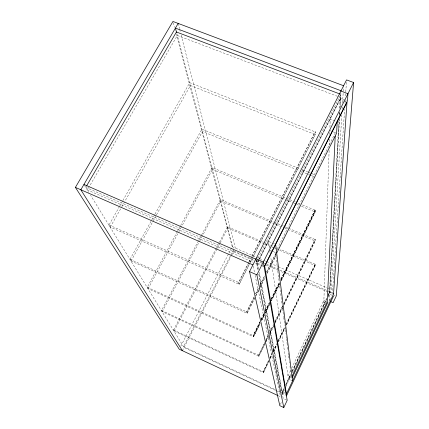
<?xml version="1.0" encoding="UTF-8"?>
<svg xmlns="http://www.w3.org/2000/svg" width="429" height="429" viewBox="0 0 429 429"><rect width="100%" height="100%" fill="white"/><g stroke="black" fill="none" stroke-linecap="round" stroke-linejoin="round"><path stroke-width="0.32" stroke-dasharray="2.15 1.61" d="M281 280.898L315.058 211.813L315.197 210.119L315.197 211.872L281.14 280.957M253.169 256.848L315.288 134.454L315.294 131.832L315.068 134.492L190.444 85.505L124.796 201.458M315.101 264.291L315.101 265.546L279.472 250.257M284.095 304.617L315.202 240.921L315.079 239.398L315.122 240.985L289.237 230.051M281.075 280.974L315.111 211.937L315.111 210.183L302.145 204.815M286.336 325.064L315.133 265.476L315.133 264.221L286.368 323.713M286.47 325.085L315.251 265.524L315.251 264.269L280.191 249.319M329.123 150.477L323.739 304.343L324.892 304.847M329.306 145.238L329.542 138.556M329.681 134.545L329.756 132.416M329.933 127.343L330.223 119.037L336.036 121.289M328.131 295.072L329.499 292.176L338.931 120.265M339.189 115.583L339.339 112.907M339.596 108.221L340.074 99.528L342.964 100.627M329.225 300.986L339.318 119.798M339.612 114.446L339.763 111.771M339.95 108.43L340.808 92.991M339.521 118.195L329.756 292.782L279.633 270.978M339.747 114.178L339.859 112.173M340.159 106.821L340.91 93.442M328.046 296.401L331.22 289.688L341.859 114.489M342.181 109.138L342.347 106.462M342.551 103.121L343.238 91.752M343.28 91.082L343.565 86.401M332.384 294.299L344.621 109.277M345.018 103.266L345.152 101.26M345.506 95.919L345.726 92.578M345.769 91.913L346.476 81.226M280.384 404.472L281.515 402.07M329.488 300.429L330.807 297.646M290.589 370.543L288.004 375.992L291.414 377.574M291.736 368.12L323.884 300.305L327.397 301.844M285.242 393.254L282.303 391.875L284.25 387.757M285.923 384.223L290.706 374.115M292.133 371.112L326.485 298.546M284.347 387.725L281.982 392.771L277.15 390.508M285.703 384.904L290.626 374.458M292.294 370.988L326.662 298.375M328.099 295.35L329.815 291.72L280.116 270.114M284.111 389.237L282.116 393.457L258.521 272.908M285.821 385.623L290.959 374.769M292.385 371.755L326.619 299.415M284.363 389.832L282.357 394.069L285.269 395.436M285.794 386.802L291.232 375.3M292.38 372.881L326.458 300.842M328.174 297.211L329.606 294.181L331.885 295.173M268.672 360.317L263.154 371.729L263.379 372.56L268.903 361.138M269.825 357.925L271.863 353.711M273.021 351.324L276.802 343.5M278.244 340.519L284.641 327.284M216.35 248.101L173.52 330.035L174.126 331.022L263.497 372.619L263.272 371.787L268.79 360.371M269.954 357.968L271.986 353.764M273.144 351.362L276.63 344.155M278.373 340.551L284.759 327.338M286.213 324.335L315.251 264.269M270.356 358.129L271.814 355.115M273.552 351.517L276.753 344.884M278.196 341.897L285.188 327.44M263.497 372.619L269.026 361.186M270.184 358.778L271.932 355.169M273.386 352.161L276.582 345.543M278.324 341.934L285.306 327.493M265.589 340.819L258.558 355.223L258.832 356.204L265.567 342.39M265.883 340.218L268.222 335.419M269.691 332.416L273.493 324.619M274.962 321.616L282.572 306.011M283.746 303.609L315.079 239.398M198.482 240.841L161.529 310.478L162.242 311.642L258.96 356.268L258.649 355.266L264.838 342.68M265.964 340.272L268.356 335.478M269.766 332.475L273.627 324.673M275.032 321.675L283.29 304.869M283.58 304.268L315.208 239.452M265.862 341.79L269.374 334.582M269.669 333.982L273.477 326.169M275.236 322.565L282.561 307.55M284.025 304.547L315.202 240.921M258.96 356.268L264.816 344.251M265.942 341.838L268.624 336.443M269.75 334.035L273.605 326.228M275.016 323.23L282.69 307.604M259.974 323.546L253.459 336.765L253.137 335.585L259.953 321.771M261.754 319.943L265.009 313.336M265.304 312.736L269.75 303.727M271.23 300.718L279.52 283.901M177.408 231.494L147.265 287.269L148.118 288.658L253.603 336.829L260.065 323.6M261.545 320.597L264.505 314.596M264.8 313.996L269.83 303.791M279.89 283.376L271.31 300.788L279.66 283.96M260.044 321.825L253.233 335.628L253.555 336.808L260.119 323.611M261.599 320.608L264.264 315.202M265.449 312.8L269.594 304.386M261.138 319.369L263.803 313.964M265.283 310.961L269.433 302.552M271.208 298.949L279.504 282.132M280.99 279.129L315.063 210.06M261.223 319.423L263.889 314.023M265.369 311.02L269.514 302.617M271.294 299.013L279.284 282.808L271.353 299.013M281.065 279.209L315.111 210.183M253.603 336.829L253.282 335.65L260.092 321.836M261.277 319.433L263.948 314.028M265.428 311.025L269.573 302.617M281.129 279.188L315.197 210.119M277.236 248.949L335.376 132.706M254.097 296.863L246.621 311.819L247.013 313.261L258.955 289.35M255.582 293.886L258.58 287.891M260.065 284.92L264.859 275.332M266.64 271.772L275.622 253.802M154.633 214.757L130.041 259.298L131.076 260.988L247.174 313.331L246.777 311.888L254.252 296.932M255.748 293.945L258.435 288.561M259.931 285.569L265.015 275.402M266.511 272.41L275.777 253.866M260.14 286.974L264.929 277.391M267.004 273.235L276.276 254.681M247.174 313.331L254.633 298.386M255.829 295.994L259.711 288.224M260.006 287.623L264.784 278.062M267.176 273.278L276.131 255.341M256.311 261.604L340.857 94.359M258.848 259.593L256.735 263.776L255.507 263.245M259.154 258.993L340.68 97.544L177.349 35.446L89.677 185.902M258.451 260.719L256.944 263.706L261.76 265.803M258.751 260.119L340.519 98.171L343.994 99.496M258.628 269.037L257.486 263.127L258.376 261.363M259.561 259.014L340.074 99.528M119.541 206.413L108.998 225.005L110.28 227.097L239.232 284.309L249.834 263.411M250.139 262.816L251.957 259.234M248.579 262.714L238.562 282.432L239.055 284.234L315.288 134.454M248.852 262.183L251.619 256.74M251.877 256.231L315.122 131.767M239.232 284.309L238.738 282.513L248.723 262.859M249.024 262.258L250.842 258.687M252.054 256.306L315.294 131.832M182.4 350.681L231.043 256.376M231.338 255.802L233.794 251.035L233.285 249.093M180.765 346.23L228.55 253.834M228.855 253.239L232.223 246.723L176.34 34.395M233.478 249.844L183.526 346.637L276.544 390.224M174.126 331.022L217.069 248.815M217.38 248.219L219.852 243.49M220.157 242.9L227.879 228.11L227.52 226.732L263.041 241.967M216.661 247.512L219.139 242.76M219.45 242.165L227.52 226.732M198.799 240.251L201.303 235.532M201.619 234.942L220.409 199.533L273.916 222.12M162.242 311.642L199.528 241.329M199.839 240.739L220.828 201.147L220.409 199.533M177.724 230.904L180.26 226.206M180.582 225.622L211.99 167.498L292.884 200.981M148.118 288.658L178.561 232.266M178.877 231.676L212.489 169.407L211.99 167.498M154.96 214.173L201.887 129.199L300.203 168.94M131.076 260.988L202.488 131.499L298.959 170.554M119.868 205.834L122.506 201.185M122.833 200.606L189.704 82.679L315.068 131.869M110.28 227.097L121.498 207.287M121.825 206.703L124.469 202.043M89.339 186.481L87.318 189.956L253.051 262.173M344.573 99.716L346.31 100.375M343.543 100.847L345.854 101.732M329.821 130.534L335.993 132.947M302.676 169.938L307.62 171.938M308.242 172.19L315.042 174.941M301.437 171.557L310.714 175.311M311.331 175.563L315.042 177.064M293.5 201.239L295.35 202.005M297.823 203.024L299.673 203.791M212.489 169.407L293.474 202.971M294.09 203.228L295.946 203.995M296.562 204.252L299.034 205.276M301.507 206.301L315.111 211.937M274.533 222.378L288.063 228.089M288.679 228.346L315.127 239.511M220.828 201.147L284.309 227.965M284.926 228.228L288.626 229.788M274.442 243.951L268.457 241.388L269.417 248.005M263.653 242.229L273.455 246.428M227.879 228.11L264.119 243.667M264.736 243.929L271.487 246.831M272.104 247.093L273.949 247.882M274.56 248.15L276.405 248.938M277.016 249.201L278.861 249.994M269.718 250.08L275.547 252.59M232.223 246.723L255.609 256.874M256.226 257.137L262.988 260.076M263.599 260.339L266.06 261.406M266.677 261.674L277.74 266.479M278.357 266.741L326.919 287.816M327.531 288.084L331.22 289.688M256.794 259.979L259.867 261.315M260.478 261.577L263.545 262.913M264.162 263.181L266.001 263.98M266.613 264.248L277.66 269.047M329.735 291.833L333.183 293.334M329.499 292.176L332.378 293.425M233.794 251.04L253.963 259.813M256.408 260.875L261.91 263.272M266.189 265.133L279.022 270.715M334.046 295.023L335.156 295.506M85.73 187.366L255.083 261.068M257.486 263.127L261.095 264.698M261.695 264.956L263.503 265.744M262.36 266.066L264.167 266.854M108.998 225.005L238.738 282.513M130.041 259.298L246.777 311.888M147.265 287.269L253.282 335.65M161.529 310.478L258.692 355.282M292.535 380.834L288.433 378.93L270.667 256.601M173.52 330.035L263.272 371.787M282.062 392.551L286.175 394.476M275.456 390.336L184.046 347.49L90.589 195.281M276.061 390.621L279.692 392.326M278.115 395.656L280.534 396.793M286.62 400.069L283.215 398.471L258.805 273.257M84.288 185.022L88.841 192.433M173.273 22.742L174.469 27.274M176.898 33.725L233.113 248.445M178.169 23.423L179.494 28.614M179.66 29.269L180.486 32.513M181.145 35.108L235.323 248.069M253.201 266.195L254.563 272.726M255.11 275.338L280.4 396.139M256.349 260.66L258.167 269.975M255.957 259.802L258.011 270.286M259.261 272.324L282.303 391.875M269.803 250.649L270.2 253.394M275.434 252.542L283.639 316.709M283.725 317.374L284.738 325.311M285.076 327.954L285.242 329.279M285.328 329.939L285.837 333.912M286.175 336.556L286.341 337.88M286.427 338.54L286.937 342.508M287.017 343.173L287.441 346.482M287.527 347.141L287.95 350.45M288.288 353.094L288.54 355.078M288.626 355.743L289.049 359.046M289.387 361.695L289.554 363.02M289.977 366.323L290.149 367.648M290.487 370.297L290.653 371.616"/><path stroke-width="0.64" d="M335.215 136.047L327.236 301.775L291.983 376.367M337.199 121.739L336.615 133.188L276.71 253.089M333.526 293.924L347.013 102.172L264.704 266.27L286.416 393.806M255.99 258.832L263.336 262.022L287.183 400.337L283.794 407.55L279.815 405.673L249.522 271.616L346.562 79.891L353.598 82.524L336.261 295.989L333.113 302.686L330.335 301.469M292.176 377.922L327.981 302.102M286.175 394.476L333.757 293.581M286.433 395.983L333.59 295.919M283.794 407.55L256.885 274.85L353.598 82.524M264.167 266.854L347.469 100.815L347.973 93.715L340.916 91.045M178.169 23.423L80.829 189.763L182.4 350.681M86.406 186.213L176.448 31.998L340.229 94.123M277.509 395.372L179.236 349.19L75.402 187.393L172.935 21.45L343.602 85.736M341.055 90.766L175.429 28.11L176.614 32.647M83.939 184.449L255.829 259.148M75.402 187.393L252.928 264.891M249.522 271.616L256.885 274.85M275.638 244.466L292.535 380.834"/></g></svg>
